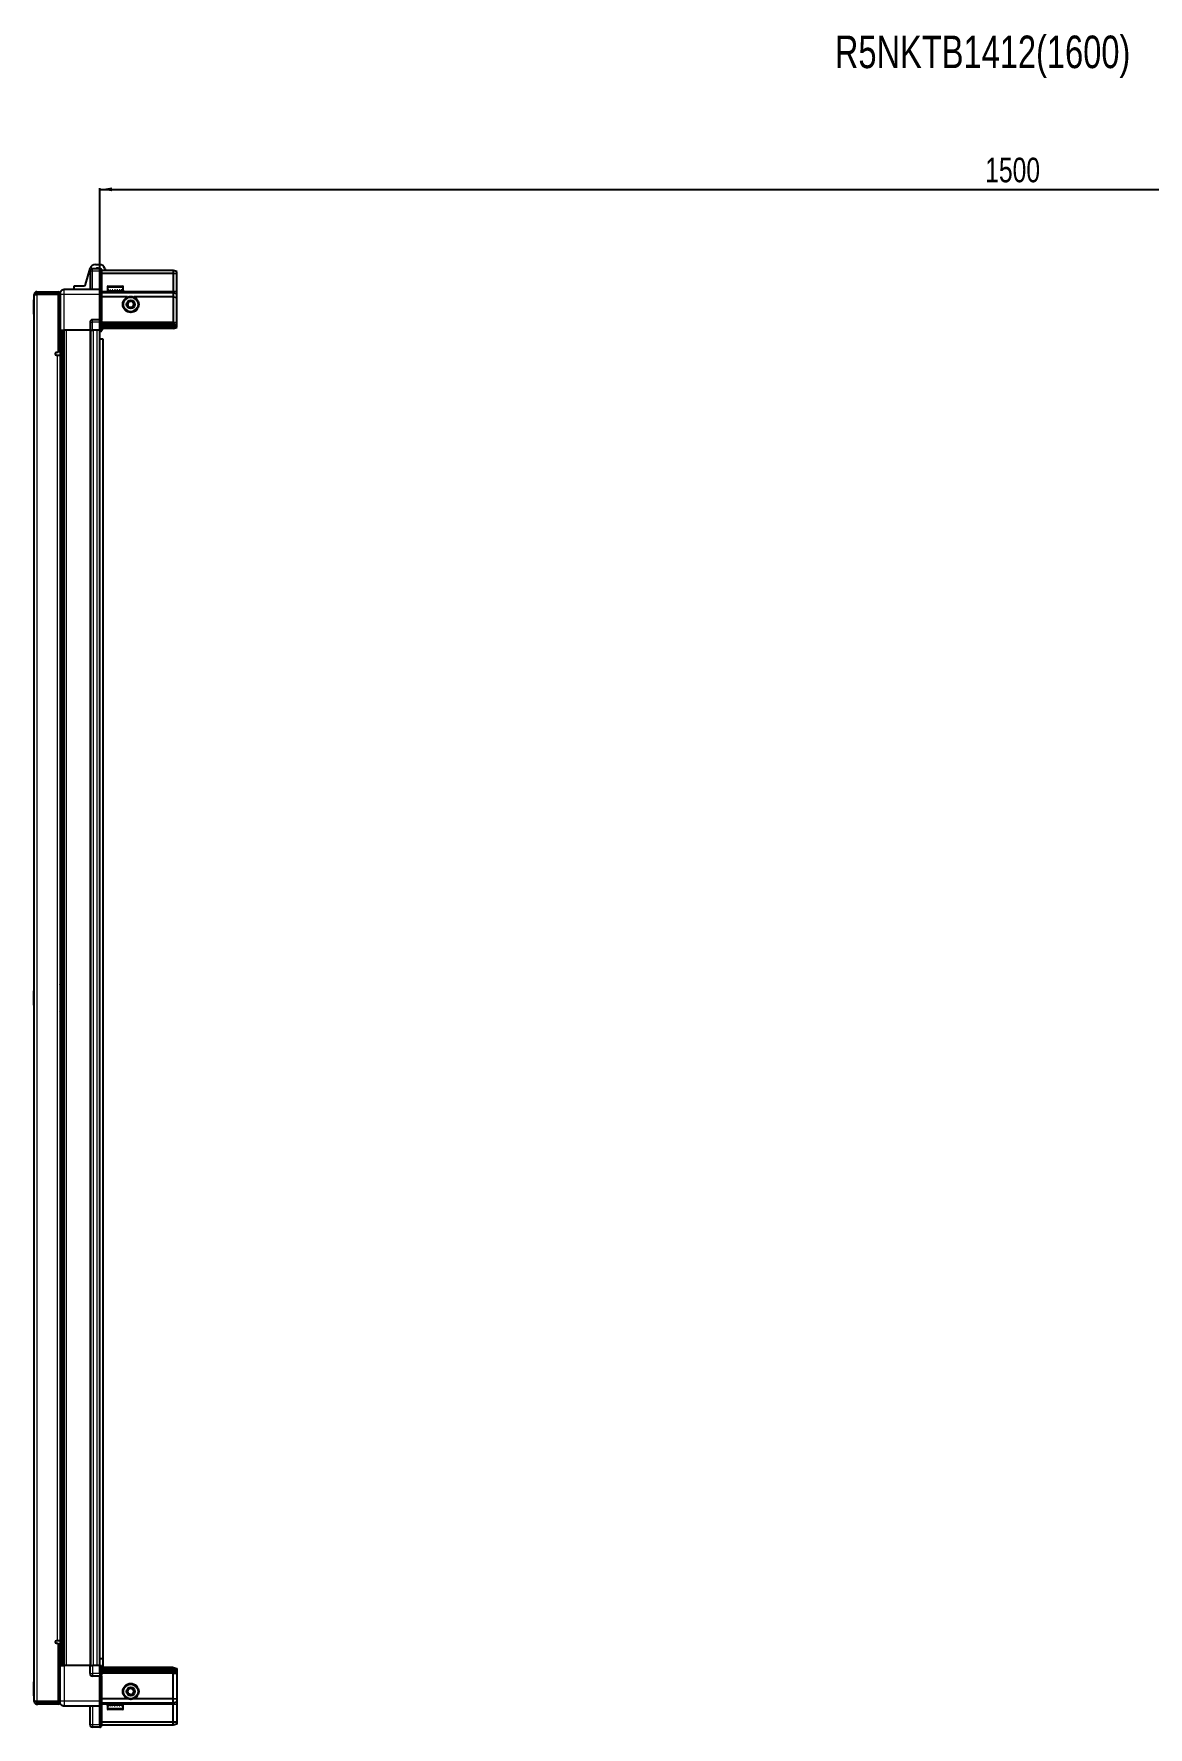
# Model space of a CAD drawing. Header units: millimetres. Extents: x 1219 to 6241, y -1282 to 1960.
# Drawn here: x 3003 to 3909, y 583 to 1960 of the extents above; entities that cross this region are included whole.
import ezdxf

# ---------------------------------------------------------------- set-up
doc = ezdxf.new("R2010")
doc.units = ezdxf.units.MM
doc.layers.add('FORMAT', color=7, linetype='Continuous')
doc.styles.add('SLDTEXTSTYLE0', font='TXT', dxfattribs={"width": 0.75})
doc.dimstyles.new('SLDDIMSTYLE0', dxfattribs={"dimtxt": 20, "dimasz": 10, "dimexe": 0, "dimexo": 0.0625, "dimgap": 5, "dimtad": 2, "dimdec": 1, "dimrnd": 1e-09, "dimzin": 12, "dimdsep": 46, "dimtxsty": 'SLDTEXTSTYLE0', "dimsah": 1, "dimcen": 0.09, "dimadec": 0, "dimazin": 3, "dimtfac": 1, "dimtofl": 0, "dimtmove": 0, "dimatfit": 3, "dimfxl": 0, "dimfrac": 2, "dimtolj": 1, "dimtzin": 12, "dimarcsym": 0})

# ---------------------------------------------------------------- blocks, each defined once
blk = doc.blocks.new('_D_6')
at = {"layer": 'FORMAT'}
for p, q in [((3056.5, 1719.3), (3056.5, 1834.8)), ((3056.5, 1833.8), (4556.5, 1833.8)), ((4556.5, 1719.3), (4556.5, 1834.8))]:
    blk.add_line(p, q, dxfattribs=at)
for points in [[(3056.5, 1833.8), (3066.5, 1832.3), (3066.5, 1835.4)], [(4556.5, 1833.8), (4546.5, 1835.4), (4546.5, 1832.3)]]:
    blk.add_solid(points, dxfattribs=at)
at = {"layer": 'FORMAT', "insert": (3776.9, 1859.6), "char_height": 20, "attachment_point": 1, "style": 'SLDTEXTSTYLE0'}
blk.add_mtext('1500', dxfattribs=at)

msp = doc.modelspace()

# ---------------------------------------------------------------- linework, layer by layer
at = {"color": 7, "linetype": 'Continuous', "lineweight": 25}
for p, q in [((3044.83, 1756.41), (3048.6, 1769.56)), ((3048.61, 1767.32), (3048.61, 1752.32)), ((3056.61, 1769.32), (3050.61, 1769.32)), ((3052.93, 1772.82), (3056.15, 1772.82)), ((3056.61, 1769.32), (3056.95, 1769.32)), ((3056.61, 1769.32), (3056.61, 1767.32)), ((3056.61, 1752.52), (3056.61, 1767.32)), ((3056.61, 1752.52), (3056.61, 1767.32)), ((3057.81, 1768.82), (3056.95, 1769.32)), ((3057.81, 1767.32), (3057.81, 1768.82)), ((3116.11, 1767.82), (3057.81, 1767.82)), ((3057.81, 1767.32), (3057.81, 1752.52)), ((3116.11, 1765.32), (3057.81, 1765.32)), ((3060.48, 1769.56), (3060.98, 1767.82)), ((3116.11, 1767.82), (3116.11, 1765.32)), ((3119.11, 1767.02), (3116.11, 1767.82)), ((3116.11, 1765.32), (3116.11, 1750.82)), ((3119.11, 1765.17), (3116.11, 1765.32)), ((3119.11, 1765.17), (3119.11, 1767.02)), ((3119.11, 1750.82), (3119.11, 1765.17)), ((3005.21, 1749.07), (3005.21, 1750.57)), ((3005.21, 1750.57), (3006.11, 1750.57)), ((3005.21, 1749.07), (3006.11, 1749.07)), ((3006.11, 1750.57), (3022.61, 1750.57)), ((3006.11, 1749.07), (3006.11, 1750.57)), ((3006.11, 1749.07), (3022.61, 1749.07)), ((3022.61, 1749.07), (3022.61, 1750.57)), ((3056.61, 1752.32), (3027.61, 1752.32)), ((3035.66, 1752.32), (3035.66, 1755.32)), ((3035.66, 1755.32), (3043.39, 1755.32)), ((3056.61, 1752.32), (3056.61, 1752.52)), ((3056.61, 1752.32), (3057.81, 1752.32)), ((3056.61, 1748.32), (3056.61, 1752.32)), ((3057.81, 1752.52), (3057.81, 1752.32)), ((3057.81, 1752.32), (3057.81, 1748.32)), ((3116.11, 1749.82), (3057.81, 1749.82)), ((3062.61, 1754.22), (3062.61, 1751.82)), ((3062.61, 1751.82), (3062.61, 1751.32)), ((3062.61, 1751.32), (3062.75, 1751.32)), ((3062.94, 1751.82), (3062.75, 1751.82)), ((3062.75, 1751.82), (3062.75, 1751.32)), ((3062.75, 1751.32), (3062.94, 1751.32)), ((3062.94, 1751.82), (3062.94, 1751.32)), ((3062.94, 1751.32), (3063.46, 1751.32)), ((3063.41, 1755.02), (3070.58, 1755.02)), ((3063.86, 1751.82), (3063.46, 1751.82)), ((3063.46, 1751.82), (3063.46, 1751.32)), ((3063.46, 1751.32), (3063.86, 1751.32)), ((3063.86, 1751.82), (3063.86, 1751.32)), ((3063.86, 1751.32), (3064.73, 1751.32)), ((3064.71, 1751.32), (3064.71, 1751.22)), ((3064.71, 1751.22), (3073.51, 1751.22)), ((3065.31, 1751.82), (3064.73, 1751.82)), ((3064.73, 1751.82), (3064.73, 1751.32)), ((3064.73, 1751.32), (3065.31, 1751.32)), ((3065.11, 1750.82), (3065.8, 1750.34)), ((3065.11, 1750.82), (3070.14, 1750.82)), ((3065.8, 1750.34), (3065.11, 1749.86)), ((3065.11, 1749.86), (3065.11, 1749.82)), ((3065.11, 1749.86), (3070.14, 1749.86)), ((3065.31, 1751.82), (3065.31, 1751.32)), ((3065.31, 1751.32), (3066.43, 1751.32)), ((3065.8, 1750.34), (3069.96, 1750.34)), ((3067.12, 1751.82), (3066.43, 1751.82)), ((3066.43, 1751.82), (3066.43, 1751.32)), ((3066.43, 1751.32), (3067.12, 1751.32)), ((3067.12, 1751.82), (3067.12, 1751.32)), ((3067.12, 1751.32), (3068.39, 1751.32)), ((3069.13, 1751.82), (3068.39, 1751.82)), ((3068.39, 1751.82), (3068.39, 1751.32)), ((3068.39, 1751.32), (3068.63, 1751.32)), ((3068.63, 1751.82), (3068.63, 1751.32)), ((3069.12, 1751.82), (3069.12, 1751.32)), ((3069.12, 1751.32), (3069.13, 1751.32)), ((3069.13, 1751.82), (3069.13, 1751.32)), ((3069.13, 1751.32), (3070.43, 1751.32)), ((3069.96, 1750.34), (3072.42, 1750.34)), ((3070.14, 1750.82), (3073.11, 1750.82)), ((3070.14, 1749.86), (3073.11, 1749.86)), ((3071.14, 1751.82), (3070.43, 1751.82)), ((3070.43, 1751.82), (3070.43, 1751.32)), ((3070.48, 1751.82), (3070.48, 1751.32)), ((3070.48, 1751.32), (3071.14, 1751.32)), ((3070.58, 1755.02), (3074.81, 1755.02)), ((3071.14, 1751.82), (3071.14, 1751.32)), ((3071.14, 1751.32), (3072.33, 1751.32)), ((3072.95, 1751.82), (3072.33, 1751.82)), ((3072.33, 1751.82), (3072.33, 1751.32)), ((3072.33, 1751.32), (3072.95, 1751.32)), ((3072.42, 1750.34), (3073.11, 1750.82)), ((3073.11, 1749.86), (3072.42, 1750.34)), ((3072.95, 1751.82), (3072.95, 1751.32)), ((3072.95, 1751.32), (3073.92, 1751.32)), ((3073.11, 1749.82), (3073.11, 1749.86)), ((3073.51, 1751.22), (3073.51, 1751.32)), ((3074.38, 1751.82), (3073.92, 1751.82)), ((3073.92, 1751.82), (3073.92, 1751.32)), ((3073.92, 1751.32), (3074.38, 1751.32)), ((3074.38, 1751.82), (3074.38, 1751.32)), ((3074.38, 1751.32), (3075.03, 1751.32)), ((3075.3, 1751.82), (3075.03, 1751.82)), ((3075.03, 1751.82), (3075.03, 1751.32)), ((3075.03, 1751.32), (3075.3, 1751.32)), ((3075.3, 1751.82), (3075.3, 1751.32)), ((3075.3, 1751.32), (3075.57, 1751.32)), ((3075.61, 1751.82), (3075.57, 1751.82)), ((3075.57, 1751.82), (3075.57, 1751.32)), ((3075.57, 1751.32), (3075.61, 1751.32)), ((3075.61, 1751.82), (3075.61, 1754.22)), ((3075.61, 1751.82), (3075.61, 1751.32)), ((3116.11, 1750.82), (3116.11, 1749.82)), ((3116.11, 1749.82), (3116.11, 1746.32)), ((3119.11, 1749.02), (3116.11, 1749.82)), ((3119.11, 1749.02), (3119.11, 1750.82)), ((3119.11, 1745.99), (3119.11, 1749.02)), ((3003.11, 1743.96), (3002.81, 1743.96)), ((3002.81, 1732.39), (3002.81, 1743.96)), ((3004.61, 1748.47), (3003.11, 1748.47)), ((3003.11, 1747.97), (3003.11, 1748.47)), ((3003.11, 604.67), (3003.11, 1747.97)), ((3005.21, 1748.57), (3022.61, 1748.57)), ((3024.11, 1748.57), (3022.61, 1748.57)), ((3022.61, 1748.57), (3022.61, 1701.07)), ((3024.11, 1748.32), (3024.11, 1719.32)), ((3056.61, 1728.02), (3056.61, 1748.32)), ((3057.81, 1748.32), (3057.81, 1728.02)), ((3079.11, 1746.32), (3057.81, 1746.32)), ((3116.11, 1746.32), (3084.11, 1746.32)), ((3116.11, 1746.32), (3116.11, 1725.82)), ((3116.11, 1746.32), (3119.11, 1745.99)), ((3119.11, 1725.82), (3119.11, 1745.99)), ((3002.81, 1732.39), (3003.11, 1732.39)), ((3022.61, 1722.07), (3024.11, 1722.07)), ((3048.61, 1725.82), (3048.61, 1719.32)), ((3056.61, 1727.82), (3050.61, 1727.82)), ((3056.61, 1727.82), (3056.61, 1728.02)), ((3056.61, 1727.82), (3056.61, 1725.82)), ((3056.61, 1727.82), (3057.81, 1727.82)), ((3056.61, 1719.32), (3056.61, 1725.82)), ((3056.61, 1719.32), (3056.61, 1725.82)), ((3056.95, 1719.32), (3056.95, 1725.82)), ((3057.81, 1728.02), (3057.81, 1727.82)), ((3057.81, 1727.15), (3057.81, 1727.82)), ((3057.81, 1727.15), (3057.81, 1719.32)), ((3116.11, 1724.82), (3057.81, 1724.82)), ((3116.11, 1723.82), (3057.81, 1723.82)), ((3116.11, 1722.32), (3057.81, 1722.32)), ((3116.11, 1725.82), (3116.11, 1724.82)), ((3116.11, 1724.82), (3116.11, 1723.82)), ((3116.11, 1724.82), (3119.11, 1724.02)), ((3116.11, 1723.82), (3116.11, 1722.32)), ((3116.11, 1723.82), (3119.11, 1723.28)), ((3116.11, 1722.32), (3119.11, 1722.78)), ((3116.11, 1722.32), (3116.11, 1720.82)), ((3116.11, 1720.82), (3119.11, 1721.63)), ((3119.11, 1724.02), (3119.11, 1725.82)), ((3119.11, 1723.28), (3119.11, 1724.02)), ((3119.11, 1722.78), (3119.11, 1723.28)), ((3119.11, 1721.63), (3119.11, 1722.78)), ((3024.11, 1719.32), (3022.61, 1719.32)), ((3024.76, 633.32), (3024.76, 1719.32)), ((3026.55, 1719.32), (3026.55, 633.32)), ((3026.59, 1719.32), (3026.59, 633.32)), ((3048.61, 1719.32), (3027.61, 1719.32)), ((3048.61, 1719.32), (3050.61, 1719.32)), ((3049.26, 633.32), (3049.26, 1719.32)), ((3056.61, 1719.32), (3050.61, 1719.32)), ((3056.46, 633.32), (3056.46, 1719.32)), ((3056.46, 1712.32), (3058.96, 1712.32)), ((3056.61, 1719.32), (3056.95, 1719.32)), ((3056.61, 1719.32), (3056.61, 1719.32)), ((3057.81, 1719.32), (3056.95, 1719.32)), ((3056.95, 1719.32), (3056.95, 1719.32)), ((3116.11, 1720.82), (3057.81, 1720.82)), ((3058.96, 1712.32), (3058.96, 638.82)), ((3022.61, 1701.07), (3021.26, 1701.07)), ((3021.26, 1699.07), (3022.01, 1699.07)), ((3022.01, 1699.07), (3024.11, 1699.07)), ((3024.11, 1699.07), (3024.11, 653.57)), ((3024.61, 1185.82), (3024.61, 1166.82)), ((3003.11, 1182.11), (3002.81, 1182.11)), ((3002.81, 1170.54), (3002.81, 1182.11)), ((3002.81, 1170.54), (3003.11, 1170.54)), ((3022.01, 653.57), (3021.26, 653.57)), ((3021.26, 651.57), (3022.61, 651.57)), ((3024.11, 653.57), (3022.01, 653.57)), ((3022.61, 651.57), (3022.61, 604.07)), ((3058.96, 638.82), (3056.46, 638.82)), ((3058.96, 638.82), (3058.96, 631.82)), ((3003.11, 620.26), (3002.81, 620.26)), ((3002.81, 610.58), (3002.81, 620.26)), ((3024.11, 633.32), (3022.61, 633.32)), ((3024.11, 630.57), (3022.61, 630.57)), ((3024.11, 604.32), (3024.11, 633.32)), ((3048.61, 633.32), (3027.61, 633.32)), ((3048.61, 626.82), (3048.61, 633.32)), ((3048.61, 633.32), (3050.61, 633.32)), ((3056.61, 633.32), (3050.61, 633.32)), ((3056.61, 624.82), (3050.61, 624.82)), ((3056.61, 626.82), (3056.61, 633.32)), ((3056.61, 633.32), (3056.95, 633.32)), ((3056.61, 626.82), (3056.61, 624.82)), ((3056.61, 626.82), (3056.61, 624.82)), ((3056.61, 624.82), (3057.81, 624.82)), ((3056.61, 624.62), (3056.61, 624.82)), ((3056.61, 604.32), (3056.61, 624.62)), ((3056.95, 626.82), (3056.95, 633.32)), ((3056.95, 633.32), (3057.81, 633.32)), ((3057.81, 633.32), (3057.81, 625.5)), ((3116.11, 631.82), (3057.81, 631.82)), ((3116.11, 630.32), (3057.81, 630.32)), ((3116.11, 628.82), (3057.81, 628.82)), ((3116.11, 627.82), (3057.81, 627.82)), ((3057.81, 624.82), (3057.81, 625.5)), ((3057.81, 624.82), (3057.81, 624.62)), ((3057.81, 624.62), (3057.81, 604.32)), ((3116.11, 630.32), (3116.11, 631.82)), ((3116.11, 631.82), (3119.11, 631.02)), ((3116.11, 628.82), (3116.11, 630.32)), ((3116.11, 630.32), (3119.11, 629.87)), ((3116.11, 628.82), (3119.11, 629.37)), ((3116.11, 627.82), (3116.11, 628.82)), ((3116.11, 627.82), (3119.11, 628.63)), ((3116.11, 626.82), (3116.11, 627.82)), ((3116.11, 606.32), (3116.11, 626.82)), ((3119.11, 631.02), (3119.11, 629.87)), ((3119.11, 629.87), (3119.11, 629.37)), ((3119.11, 629.37), (3119.11, 628.63)), ((3119.11, 628.63), (3119.11, 626.82)), ((3119.11, 626.82), (3119.11, 606.66)), ((3002.81, 608.69), (3002.81, 610.58)), ((3002.81, 608.69), (3003.11, 608.69)), ((3079.11, 606.32), (3057.81, 606.32)), ((3116.11, 606.32), (3084.11, 606.32)), ((3116.11, 606.32), (3119.11, 606.66)), ((3116.11, 602.82), (3116.11, 606.32)), ((3119.11, 606.66), (3119.11, 603.63)), ((3003.11, 604.17), (3003.11, 604.67)), ((3004.61, 604.17), (3003.11, 604.17)), ((3022.61, 604.07), (3005.21, 604.07)), ((3005.21, 603.57), (3005.21, 602.07)), ((3005.21, 603.57), (3006.11, 603.57)), ((3005.21, 602.07), (3006.11, 602.07)), ((3006.11, 603.57), (3006.11, 602.07)), ((3022.61, 603.57), (3006.11, 603.57)), ((3022.61, 602.07), (3006.11, 602.07)), ((3022.61, 604.07), (3024.11, 604.07)), ((3022.61, 603.57), (3022.61, 602.07)), ((3056.61, 600.32), (3027.61, 600.32)), ((3048.61, 585.32), (3048.61, 600.32)), ((3056.61, 600.32), (3056.61, 604.32)), ((3056.61, 600.32), (3057.81, 600.32)), ((3056.61, 600.12), (3056.61, 600.32)), ((3056.61, 585.32), (3056.61, 600.12)), ((3057.81, 604.32), (3057.81, 600.32)), ((3116.11, 602.82), (3057.81, 602.82)), ((3057.81, 600.32), (3057.81, 600.12)), ((3057.81, 600.12), (3057.81, 585.32)), ((3062.61, 601.32), (3062.61, 598.42)), ((3062.71, 601.32), (3062.61, 601.32)), ((3062.71, 600.82), (3062.71, 601.32)), ((3062.87, 601.32), (3062.71, 601.32)), ((3062.71, 600.82), (3062.87, 600.82)), ((3062.87, 600.82), (3062.87, 601.32)), ((3063.36, 601.32), (3062.87, 601.32)), ((3063.36, 600.82), (3063.36, 601.32)), ((3063.75, 601.32), (3063.36, 601.32)), ((3063.36, 600.82), (3063.75, 600.82)), ((3063.56, 597.62), (3063.41, 597.62)), ((3074.81, 597.62), (3063.56, 597.62)), ((3063.75, 600.82), (3063.75, 601.32)), ((3064.58, 601.32), (3063.75, 601.32)), ((3064.58, 600.82), (3064.58, 601.32)), ((3065.14, 601.32), (3064.58, 601.32)), ((3064.58, 600.82), (3065.14, 600.82)), ((3064.71, 601.42), (3064.71, 601.32)), ((3070.11, 601.42), (3064.71, 601.42)), ((3065.11, 602.82), (3065.11, 602.79)), ((3065.11, 602.79), (3065.8, 602.31)), ((3065.22, 602.79), (3065.11, 602.79)), ((3065.8, 602.31), (3065.11, 601.82)), ((3065.22, 601.82), (3065.11, 601.82)), ((3065.14, 600.82), (3065.14, 601.32)), ((3066.25, 601.32), (3065.14, 601.32)), ((3073.11, 602.79), (3065.22, 602.79)), ((3073.11, 601.82), (3065.22, 601.82)), ((3065.89, 602.31), (3065.8, 602.31)), ((3072.42, 602.31), (3065.89, 602.31)), ((3066.25, 600.82), (3066.25, 601.32)), ((3066.93, 601.32), (3066.25, 601.32)), ((3066.25, 600.82), (3066.93, 600.82)), ((3066.93, 600.82), (3066.93, 601.32)), ((3068.19, 601.32), (3066.93, 601.32)), ((3068.19, 600.82), (3068.19, 601.32)), ((3068.49, 601.32), (3068.19, 601.32)), ((3068.19, 600.82), (3068.93, 600.82)), ((3068.49, 600.82), (3068.49, 601.32)), ((3068.93, 600.82), (3068.93, 601.32)), ((3070.22, 601.32), (3068.93, 601.32)), ((3073.51, 601.42), (3070.11, 601.42)), ((3070.22, 600.82), (3070.22, 601.32)), ((3070.22, 600.82), (3070.94, 600.82)), ((3070.35, 600.82), (3070.35, 601.32)), ((3070.94, 601.32), (3070.35, 601.32)), ((3070.94, 600.82), (3070.94, 601.32)), ((3072.15, 601.32), (3070.94, 601.32)), ((3072.15, 600.82), (3072.15, 601.32)), ((3072.78, 601.32), (3072.15, 601.32)), ((3072.15, 600.82), (3072.78, 600.82)), ((3072.42, 602.31), (3073.11, 602.79)), ((3073.11, 601.82), (3072.42, 602.31)), ((3072.78, 600.82), (3072.78, 601.32)), ((3073.78, 601.32), (3072.78, 601.32)), ((3073.11, 602.79), (3073.11, 602.82)), ((3073.51, 601.32), (3073.51, 601.42)), ((3073.78, 600.82), (3073.78, 601.32)), ((3074.26, 601.32), (3073.78, 601.32)), ((3073.78, 600.82), (3074.26, 600.82)), ((3074.26, 600.82), (3074.26, 601.32)), ((3074.95, 601.32), (3074.26, 601.32)), ((3074.95, 600.82), (3074.95, 601.32)), ((3075.23, 601.32), (3074.95, 601.32)), ((3074.95, 600.82), (3075.23, 600.82)), ((3075.23, 600.82), (3075.23, 601.32)), ((3075.55, 601.32), (3075.23, 601.32)), ((3075.55, 600.82), (3075.55, 601.32)), ((3075.61, 601.32), (3075.55, 601.32)), ((3075.55, 600.82), (3075.61, 600.82)), ((3075.61, 598.42), (3075.61, 601.32)), ((3075.61, 600.82), (3075.61, 601.32)), ((3075.61, 601.32), (3075.61, 601.32)), ((3119.11, 603.63), (3116.11, 602.82)), ((3116.11, 601.82), (3116.11, 602.82)), ((3116.11, 587.32), (3116.11, 601.82)), ((3119.11, 603.63), (3119.11, 601.82)), ((3119.11, 601.82), (3119.11, 587.48)), ((3056.61, 583.32), (3050.61, 583.32)), ((3056.61, 585.32), (3056.61, 583.32)), ((3056.61, 583.32), (3056.95, 583.32)), ((3056.61, 583.32), (3056.95, 583.32)), ((3056.61, 583.32), (3056.61, 583.32)), ((3056.95, 583.32), (3057.81, 583.82)), ((3056.95, 583.32), (3057.81, 583.82)), ((3116.11, 587.32), (3057.81, 587.32)), ((3057.81, 583.82), (3057.81, 585.32)), ((3116.11, 584.82), (3057.81, 584.82)), ((3119.11, 587.48), (3116.11, 587.32)), ((3116.11, 584.82), (3116.11, 587.32)), ((3119.11, 585.63), (3116.11, 584.82)), ((3119.11, 587.48), (3119.11, 585.63))]:
    msp.add_line(p, q, dxfattribs=at)
at = {"color": 8, "linetype": 'Continuous', "lineweight": 18}
for p, q in [((3050.61, 1767.32), (3048.61, 1767.32)), ((3050.61, 1767.32), (3050.61, 1769.32)), ((3050.61, 1752.32), (3050.61, 1767.32)), ((3056.61, 1767.32), (3050.61, 1767.32)), ((3056.61, 1767.32), (3057.81, 1767.32)), ((3056.61, 1752.52), (3057.81, 1752.52)), ((3065.11, 1750.82), (3057.81, 1750.82)), ((3062.61, 1754.22), (3070.78, 1754.22)), ((3070.78, 1754.22), (3075.61, 1754.22)), ((3116.11, 1750.82), (3073.11, 1750.82)), ((3119.11, 1750.82), (3116.11, 1750.82)), ((3005.21, 1748.57), (3005.21, 604.07)), ((3027.61, 1719.32), (3027.61, 1748.32)), ((3056.61, 1748.32), (3027.61, 1748.32)), ((3056.61, 1748.32), (3057.81, 1748.32)), ((3048.61, 1725.82), (3050.61, 1725.82)), ((3050.61, 1725.82), (3050.61, 1727.82)), ((3050.61, 1719.32), (3050.61, 1725.82)), ((3056.61, 1725.82), (3050.61, 1725.82)), ((3056.61, 1728.02), (3057.81, 1728.02)), ((3056.61, 1725.82), (3056.95, 1725.82)), ((3116.11, 1725.82), (3057.81, 1725.82)), ((3116.11, 1725.82), (3119.11, 1725.82)), ((3024.11, 1699.07), (3024.11, 1719.32)), ((3025.35, 1719.32), (3025.35, 633.32)), ((3027.79, 633.32), (3027.79, 1719.32)), ((3029.21, 1719.32), (3029.21, 633.32)), ((3048.61, 633.32), (3048.61, 1719.32)), ((3051.26, 633.32), (3051.26, 1719.32)), ((3054.46, 633.32), (3054.46, 1719.32)), ((3056.61, 1719.32), (3056.95, 1719.32)), ((3022.01, 653.57), (3022.01, 1699.07)), ((3024.11, 633.32), (3024.11, 653.57)), ((3027.61, 633.32), (3027.61, 604.32)), ((3048.61, 626.82), (3050.61, 626.82)), ((3050.61, 633.32), (3050.61, 626.82)), ((3050.61, 626.82), (3050.61, 624.82)), ((3056.61, 626.82), (3050.61, 626.82)), ((3056.61, 626.82), (3056.95, 626.82)), ((3057.81, 624.62), (3056.61, 624.62)), ((3116.11, 626.82), (3057.81, 626.82)), ((3116.11, 626.82), (3119.11, 626.82)), ((3056.61, 604.32), (3027.61, 604.32)), ((3050.61, 600.32), (3050.61, 585.32)), ((3056.61, 604.32), (3057.81, 604.32)), ((3057.81, 600.12), (3056.61, 600.12)), ((3065.11, 601.82), (3057.81, 601.82)), ((3062.78, 598.42), (3062.61, 598.42)), ((3075.61, 598.42), (3062.78, 598.42)), ((3116.11, 601.82), (3073.11, 601.82)), ((3119.11, 601.82), (3116.11, 601.82)), ((3050.61, 585.32), (3048.61, 585.32)), ((3056.61, 585.32), (3050.61, 585.32)), ((3050.61, 585.32), (3050.61, 583.32)), ((3056.61, 585.32), (3057.81, 585.32))]:
    msp.add_line(p, q, dxfattribs=at)
at = {"color": 7, "linetype": 'Continuous', "lineweight": 25}
for centre, radius in [((3081.61, 1740.32), 6.5), ((3081.61, 1740.32), 3.46), ((3081.61, 612.32), 6.5), ((3081.61, 612.32), 3.46)]:
    msp.add_circle(centre, radius, dxfattribs=at)
at = {"color": 8, "linetype": 'Continuous', "lineweight": 18}
for centre in [(3081.61, 1740.32), (3081.61, 612.32)]:
    msp.add_circle(centre, 5.7, dxfattribs=at)
at = {"color": 7, "linetype": 'Continuous', "lineweight": 25}
for centre, radius, start, end in [((3052.93, 1768.32), 4.5, 90, 164), ((3050.61, 1767.32), 2, 90, 180), ((3054.56, 1767.92), 1.9, 47.4631, 132.5369), ((3056.15, 1768.32), 4.5, 16, 90), ((3022.51, 1748.47), 0.6, 9.59407, 90), ((3022.51, 1748.47), 2.1, 32.2369, 87.2706), ((3043.39, 1756.82), 1.5, 270, 344), ((3063.41, 1754.22), 0.8, 90, 180), ((3064.71, 1750.82), 0.4, 0, 90), ((3073.51, 1750.82), 0.4, 90, 180), ((3074.81, 1754.22), 0.8, 0, 90), ((3005.11, 1748.07), 0.5, 90, 117.52901), ((3081.61, 1740.32), 2.5, 161.00659, 221.00659), ((3081.61, 1740.32), 2.5, 101.00659, 161.00659), ((3081.61, 1740.32), 2.5, 221.00659, 281.00659), ((3081.61, 1740.32), 2.5, 41.00659, 101.00659), ((3081.61, 1740.32), 2.5, 281.00659, 341.00659), ((3081.61, 1740.32), 2.5, 341.00659, 41.00659), ((3050.61, 1725.82), 2, 90, 180), ((3053.96, 1721.97), 5, 300, 346.70293), ((3021.26, 1700.07), 1, 90, 270), ((3021.61, 1185.82), 3, 0, 33.55731), ((3021.61, 1166.82), 3, 326.44269, 0), ((3021.26, 652.57), 1, 90, 270), ((3050.61, 626.82), 2, 180, 270), ((3081.61, 612.32), 2.5, 127.98423, 187.98423), ((3081.61, 612.32), 2.5, 187.98423, 247.98423), ((3081.61, 612.32), 2.5, 67.98423, 127.98423), ((3081.61, 612.32), 2.5, 247.98423, 307.98423), ((3081.61, 612.32), 2.5, 7.98423, 67.98423), ((3081.61, 612.32), 2.5, 307.98423, 7.98423), ((3005.11, 604.57), 0.5, 243.29122, 270), ((3022.51, 604.17), 0.6, 270, 350.40593), ((3022.51, 604.17), 2.1, 272.7294, 327.8305), ((3063.41, 598.42), 0.8, 180, 270), ((3064.71, 601.82), 0.4, 270, 360), ((3073.51, 601.82), 0.4, 180, 270), ((3074.81, 598.42), 0.8, 270, 0), ((3050.61, 585.32), 2, 180, 270)]:
    msp.add_arc(centre, radius, start, end, dxfattribs=at)
for centre, start_param, end_param in [((3060.41, 1725.82), 2.4188584, 3.1415927), ((3060.41, 626.82), 3.1415927, 3.8643269)]:
    msp.add_ellipse(centre, major_axis=(3.46, 0), ratio=0.5773503, start_param=start_param, end_param=end_param, dxfattribs=at)
for points, knots in [([(3005.21, 1750.57), (3004.96, 1750.55), (3004.46, 1750.49), (3003.82, 1750.1), (3003.36, 1749.54), (3003.14, 1748.96), (3003.12, 1748.6), (3003.11, 1748.47)], [0, 0, 0, 0, 0.23025534, 0.4485219, 0.6667858, 0.88504963, 1, 1, 1, 1]), ([(3027.61, 1752.32), (3027.17, 1752.28), (3026.49, 1752.2), (3025.68, 1751.77), (3025.12, 1751.32), (3024.67, 1750.76), (3024.23, 1749.94), (3024.16, 1749.26), (3024.11, 1748.82)], [0, 0, 0, 0, 0.23945684, 0.36836066, 0.5, 0.63163934, 0.76054316, 1, 1, 1, 1]), ([(3024.11, 1748.82), (3024.11, 1748.82), (3024.11, 1748.8), (3024.11, 1748.69), (3024.11, 1748.52), (3024.11, 1748.39), (3024.11, 1748.32)], [0, 0, 0, 0, 0.2493943, 0.5003335, 0.7501667, 1, 1, 1, 1]), ([(3003.11, 1747.97), (3003.14, 1748.02), (3003.19, 1748.11), (3003.58, 1748.24), (3004.14, 1748.37), (3004.72, 1748.48), (3005.09, 1748.55), (3005.21, 1748.57)], [0, 0, 0, 0, 0.2302553, 0.4485219, 0.6667858, 0.8850496, 1, 1, 1, 1]), ([(3078.78, 1739.77), (3078.95, 1740.26), (3079.26, 1741.17), (3079.57, 1742.08), (3079.72, 1742.5)], [0, 0, 0, 0, 0.5346859, 1, 1, 1, 1]), ([(3080.67, 1737.59), (3080.45, 1737.85), (3079.91, 1738.48), (3079.25, 1739.23), (3078.86, 1739.68), (3078.78, 1739.77)], [0, 0, 0, 0, 0.3629006, 0.8668753, 1, 1, 1, 1]), ([(3079.72, 1742.5), (3080.22, 1742.6), (3081.17, 1742.78), (3082.11, 1742.97), (3082.55, 1743.05)], [0, 0, 0, 0, 0.5346859, 1, 1, 1, 1]), ([(3083.51, 1738.14), (3083, 1738.05), (3082.05, 1737.86), (3081.11, 1737.68), (3080.67, 1737.59)], [0, 0, 0, 0, 0.5346859, 1, 1, 1, 1]), ([(3082.55, 1743.05), (3082.63, 1742.96), (3083.03, 1742.51), (3083.68, 1741.76), (3084.22, 1741.13), (3084.44, 1740.87)], [0, 0, 0, 0, 0.1331247, 0.6370994, 1, 1, 1, 1]), ([(3084.44, 1740.87), (3084.28, 1740.39), (3083.96, 1739.47), (3083.65, 1738.57), (3083.51, 1738.14)], [0, 0, 0, 0, 0.5346859, 1, 1, 1, 1]), ([(3024.11, 1719.32), (3024.15, 1719.32), (3024.23, 1719.32), (3024.83, 1719.32), (3025.72, 1719.32), (3026.7, 1719.32), (3027.35, 1719.32), (3027.61, 1719.32)], [0, 0, 0, 0, 0.2146939, 0.4293877, 0.6440816, 0.8587754, 1, 1, 1, 1]), ([(3024.11, 633.32), (3024.15, 633.32), (3024.23, 633.32), (3024.83, 633.32), (3025.72, 633.32), (3026.7, 633.32), (3027.35, 633.32), (3027.61, 633.32)], [0, 0, 0, 0, 0.21469386, 0.42938772, 0.64408158, 0.85877544, 1, 1, 1, 1]), ([(3078.93, 613.41), (3079.34, 613.72), (3080.1, 614.32), (3080.86, 614.91), (3081.21, 615.18)], [0, 0, 0, 0, 0.53468586, 1, 1, 1, 1]), ([(3079.34, 610.55), (3079.32, 610.67), (3079.24, 611.26), (3079.1, 612.25), (3078.98, 613.06), (3078.93, 613.41)], [0, 0, 0, 0, 0.1331247, 0.6370994, 1, 1, 1, 1]), ([(3082.01, 609.46), (3081.53, 609.66), (3080.64, 610.02), (3079.75, 610.38), (3079.34, 610.55)], [0, 0, 0, 0, 0.5346859, 1, 1, 1, 1]), ([(3081.21, 615.18), (3081.69, 614.99), (3082.58, 614.63), (3083.47, 614.27), (3083.89, 614.1)], [0, 0, 0, 0, 0.53468586, 1, 1, 1, 1]), ([(3084.29, 611.24), (3083.88, 610.92), (3083.12, 610.33), (3082.36, 609.74), (3082.01, 609.46)], [0, 0, 0, 0, 0.5346859, 1, 1, 1, 1]), ([(3083.89, 614.1), (3083.93, 613.76), (3084.05, 612.94), (3084.19, 611.96), (3084.27, 611.37), (3084.29, 611.24)], [0, 0, 0, 0, 0.3629006, 0.8668753, 1, 1, 1, 1]), ([(3005.21, 604.07), (3004.96, 604.12), (3004.46, 604.21), (3003.82, 604.34), (3003.36, 604.47), (3003.14, 604.58), (3003.12, 604.65), (3003.11, 604.67)], [0, 0, 0, 0, 0.2302553, 0.4485219, 0.6667858, 0.8850496, 1, 1, 1, 1]), ([(3003.11, 604.17), (3003.14, 603.92), (3003.19, 603.43), (3003.58, 602.79), (3004.14, 602.32), (3004.72, 602.1), (3005.09, 602.08), (3005.21, 602.07)], [0, 0, 0, 0, 0.23025534, 0.4485219, 0.6667858, 0.88504963, 1, 1, 1, 1]), ([(3024.11, 603.82), (3024.11, 603.83), (3024.11, 603.84), (3024.11, 603.96), (3024.11, 604.13), (3024.11, 604.26), (3024.11, 604.32)], [0, 0, 0, 0, 0.2493943, 0.5003335, 0.7501667, 1, 1, 1, 1]), ([(3027.61, 600.32), (3027.17, 600.37), (3026.49, 600.44), (3025.68, 600.88), (3025.12, 601.33), (3024.67, 601.89), (3024.23, 602.71), (3024.16, 603.38), (3024.11, 603.82)], [0, 0, 0, 0, 0.2394568, 0.3683607, 0.5, 0.6316393, 0.7605432, 1, 1, 1, 1])]:
    msp.add_open_spline(points, degree=3, knots=knots, dxfattribs=at)
for points in [[(3005.21, 1749.07), (3005.13, 1749.06), (3004.98, 1749.05), (3004.78, 1748.91), (3004.64, 1748.71), (3004.62, 1748.55), (3004.61, 1748.47)], [(3004.61, 604.17), (3004.62, 604.09), (3004.64, 603.94), (3004.78, 603.74), (3004.98, 603.6), (3005.13, 603.58), (3005.21, 603.57)]]:
    msp.add_open_spline(points, degree=3, dxfattribs=at)
at = {"color": 8, "linetype": 'Continuous', "lineweight": 18}
for points in [[(3027.61, 1748.32), (3027.61, 1748.85), (3027.61, 1749.9), (3027.61, 1751.22), (3027.61, 1752.14), (3027.61, 1752.26), (3027.61, 1752.32)], [(3027.61, 604.32), (3027.61, 603.8), (3027.61, 602.75), (3027.61, 601.43), (3027.61, 600.5), (3027.61, 600.38), (3027.61, 600.32)]]:
    msp.add_open_spline(points, degree=3, dxfattribs=at)
for points, knots in [([(3027.61, 1748.32), (3027.17, 1748.32), (3026.49, 1748.32), (3025.68, 1748.32), (3025.12, 1748.32), (3024.67, 1748.32), (3024.23, 1748.32), (3024.16, 1748.32), (3024.11, 1748.32)], [0, 0, 0, 0, 0.2394568, 0.3683607, 0.5, 0.6316393, 0.7605432, 1, 1, 1, 1]), ([(3027.61, 604.32), (3027.17, 604.32), (3026.49, 604.32), (3025.68, 604.32), (3025.12, 604.32), (3024.67, 604.32), (3024.23, 604.32), (3024.16, 604.32), (3024.11, 604.32)], [0, 0, 0, 0, 0.23945684, 0.36836066, 0.5, 0.63163934, 0.76054316, 1, 1, 1, 1])]:
    msp.add_open_spline(points, degree=3, knots=knots, dxfattribs=at)

# ---------------------------------------------------------------- texts
at = {"layer": 'FORMAT', "insert": (3654.56, 1958.89), "char_height": 26.4583, "attachment_point": 1, "style": 'SLDTEXTSTYLE0'}
msp.add_mtext('R5NKTB1412(1600)', dxfattribs=at)

# ---------------------------------------------------------------- dimensions: what is measured, and where the dimension line sits
at = {"layer": 'FORMAT'}
dim = msp.add_linear_dim(base=(4556.46, 1833.82), p1=(3056.46, 1719.32), p2=(4556.46, 1719.32), angle=0, dimstyle='SLDDIMSTYLE0', dxfattribs=at)
dim.commit()
dim.dimension.update_dxf_attribs({"geometry": '_D_6', "text_midpoint": (3806.46, 1833.82), "dimtype": 160})

doc.saveas('drawing.dxf')
